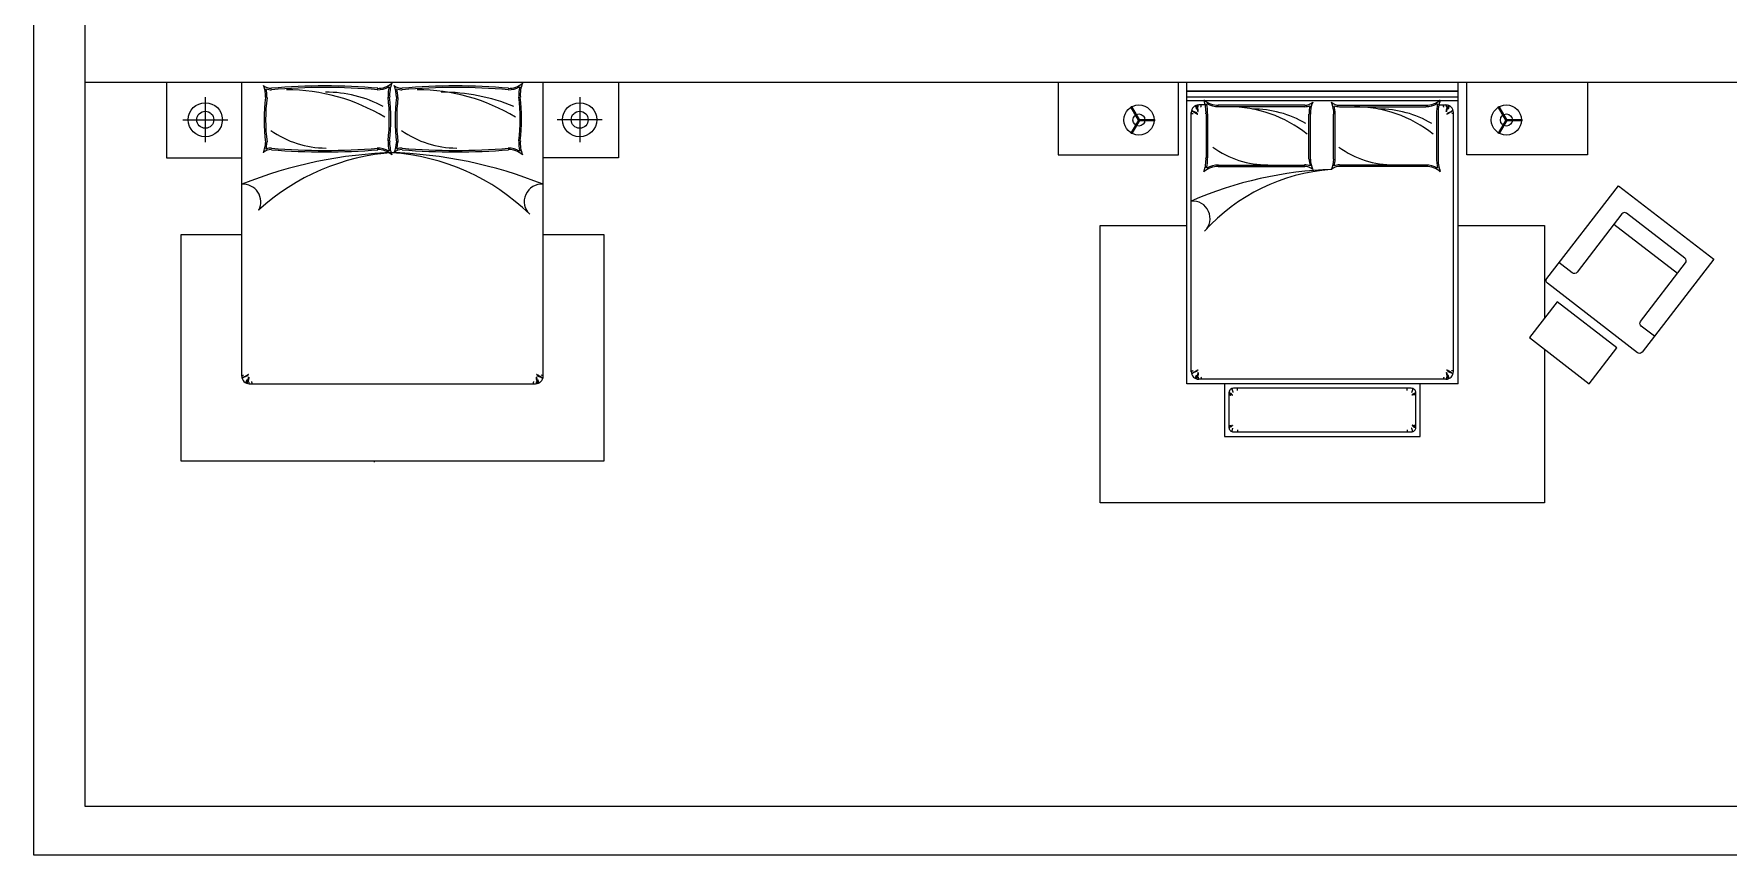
# Model space of a CAD drawing. Header units: inches. Extents: x 15.4 to 57.9, y 9.9 to 34.7.
# Drawn here: x 36.92 to 48.16, y 9.9 to 15.35 of the extents above; entities that cross this region are included whole.
import ezdxf

# ---------------------------------------------------------------- set-up
doc = ezdxf.new("R2010")
doc.units = ezdxf.units.IN
doc.header["$MEASUREMENT"] = 0
for name, color, linetype in [('02', 2, 'Continuous'), ('1', 1, 'Continuous'), ('4', 4, 'Continuous'), ('kadrbm', 4, 'Continuous')]:
    doc.layers.add(name, color=color, linetype=linetype)

# ---------------------------------------------------------------- blocks, each defined once
blk = doc.blocks.new('kadrbm')
at = {"layer": 'kadrbm', "color": 4}
blk.add_lwpolyline([(0, 0), (0, 24.797), (21, 24.797), (21, 0), (0, 0)], close=True, dxfattribs=at)
blk.add_lwpolyline([(20.663, 0.326), (20.663, 24.46), (0.337, 24.46), (0.337, 0.326), (20.663, 0.326)], dxfattribs=at)

msp = doc.modelspace()

# ---------------------------------------------------------------- linework, layer by layer
at = {"layer": '02'}
for p, q in [((38.297, 13.078), (38.297, 15.028)), ((40.297, 13.078), (40.297, 15.028)), ((44.567, 14.971), (44.567, 15.028)), ((44.567, 14.971), (46.367, 14.971)), ((44.567, 13.028), (44.567, 14.969)), ((44.567, 14.969), (46.367, 14.969)), ((46.367, 14.971), (46.367, 15.028)), ((46.367, 13.028), (46.367, 14.969)), ((44.567, 14.932), (46.367, 14.932)), ((44.567, 14.908), (46.367, 14.908)), ((44.694, 14.878), (44.647, 14.878)), ((45.35, 14.876), (44.776, 14.876)), ((45.581, 14.876), (46.154, 14.876)), ((46.239, 14.878), (46.287, 14.878)), ((44.597, 13.108), (44.597, 14.828)), ((44.695, 14.818), (44.695, 14.527)), ((45.388, 14.518), (45.388, 14.817)), ((45.542, 14.518), (45.542, 14.817)), ((46.235, 14.818), (46.235, 14.527)), ((46.337, 13.108), (46.337, 14.828)), ((44.776, 14.469), (45.35, 14.469)), ((46.154, 14.469), (45.581, 14.469)), ((47.823, 13.759), (47.401, 14.085)), ((46.287, 13.058), (44.647, 13.058)), ((38.347, 13.028), (40.247, 13.028)), ((46.367, 13.028), (44.567, 13.028)), ((39.178, 12.508), (39.178, 12.517))]:
    msp.add_line(p, q, dxfattribs=at)
for points in [[(37.797, 15.028), (37.797, 14.528), (38.297, 14.528)], [(40.797, 15.028), (40.797, 14.528), (40.297, 14.528)], [(43.713, 15.028), (43.713, 14.548), (44.513, 14.548), (44.513, 15.028)], [(47.226, 15.028), (47.226, 14.548), (46.426, 14.548), (46.426, 15.028)], [(44.817, 13.028), (44.817, 12.678), (46.117, 12.678), (46.117, 13.028)]]:
    msp.add_lwpolyline(points, dxfattribs=at)
for points in [[(47.589, 13.238, -0.414214), (47.558, 13.234), (46.96, 13.696, -0.414214), (46.956, 13.727), (47.431, 14.342), (48.064, 13.854)], [(44.847, 12.968), (44.847, 12.738, 0.414214), (44.877, 12.708), (46.057, 12.708, 0.414214), (46.087, 12.738), (46.087, 12.968, 0.414214), (46.057, 12.998), (44.877, 12.998, 0.414214)]]:
    msp.add_lwpolyline(points, format="xyb", close=True, dxfattribs=at)
msp.add_lwpolyline([(47.671, 13.343), (47.583, 13.411, -0.414214), (47.579, 13.442), (47.877, 13.83, 0.414214), (47.873, 13.861), (47.486, 14.159, 0.414214), (47.455, 14.155), (47.157, 13.768, -0.414214), (47.125, 13.764), (47.037, 13.832)], format="xyb", dxfattribs=at)
msp.add_lwpolyline([(47.42, 13.266), (47.024, 13.571), (46.841, 13.334), (47.237, 13.028)], close=True, dxfattribs=at)
for centre, radius in [((38.055, 14.78), 0.113), ((40.539, 14.78), 0.113), ((44.25, 14.778), 0.1), ((44.201, 14.864), 0.00462), ((46.688, 14.778), 0.1), ((46.639, 14.864), 0.00462), ((44.25, 14.778), 0.00462), ((44.35, 14.778), 0.00462), ((46.688, 14.778), 0.00462), ((46.788, 14.778), 0.00462), ((44.201, 14.692), 0.00462), ((46.639, 14.692), 0.00462)]:
    msp.add_circle(centre, radius, dxfattribs=at)
for centre, radius, start, end in [((38.263, 14.934), 0.192, 358.3923, 22.6023), ((38.491, 15.064), 0.0758, 227.8595, 271.8012), ((38.847, 10.854), 4.15, 85.1095, 94.8824), ((39.2, 15.126), 0.138, 268.4473, 311.5839), ((39.503, 14.944), 0.225, 159.515, 183.4755), ((39.131, 14.934), 0.192, 358.3923, 22.6023), ((39.358, 15.064), 0.0758, 227.8595, 271.8012), ((39.714, 10.854), 4.15, 85.1095, 94.8824), ((40.068, 15.126), 0.138, 268.4473, 311.5839), ((40.37, 14.944), 0.225, 159.515, 183.4755), ((39.538, 14.779), 1.093, 172.1489, 187.8511), ((38.015, 14.785), 1.271, 353.426, 6.574), ((40.782, 14.779), 1.467, 174.1587, 185.8413), ((39.014, 14.785), 1.14, 352.668, 7.332), ((44.647, 14.828), 0.05, 90, 180), ((44.47, 14.832), 0.225, 356.5245, 20.485), ((44.773, 15.014), 0.138, 228.4161, 271.5527), ((45.352, 14.952), 0.0758, 268.1988, 312.1405), ((45.58, 14.822), 0.192, 157.3977, 181.6077), ((45.351, 14.822), 0.192, 358.3923, 22.6023), ((45.578, 14.952), 0.0758, 227.8595, 271.8012), ((46.158, 15.014), 0.138, 268.4473, 311.5839), ((46.46, 14.832), 0.225, 159.515, 183.4755), ((46.287, 14.828), 0.05, 0, 90), ((38.263, 14.635), 0.192, 337.3977, 358.3923), ((39.503, 14.626), 0.225, 176.5245, 200.485), ((39.131, 14.635), 0.192, 337.3977, 358.3923), ((40.37, 14.626), 0.225, 176.5245, 200.485), ((39.392, 11.621), 2.942, 91.5921, 111.8603), ((39.4, 13.097), 1.468, 93.8365, 132.4792), ((38.491, 14.506), 0.0758, 88.1988, 132.1405), ((38.847, 18.716), 4.15, 265.1176, 274.8905), ((39.2, 14.444), 0.138, 48.4161, 91.5527), ((39.201, 11.621), 2.942, 68.1397, 88.4079), ((39.194, 13.109), 1.455, 45.8208, 86.1612), ((39.358, 14.506), 0.0758, 88.1988, 132.1405), ((39.714, 18.716), 4.15, 265.1176, 274.8905), ((40.068, 14.444), 0.138, 48.4161, 91.5527), ((44.47, 14.514), 0.225, 339.515, 3.4755), ((45.58, 14.524), 0.192, 181.6077, 202.6023), ((45.351, 14.524), 0.192, 337.3977, 358.3923), ((46.46, 14.514), 0.225, 176.5245, 200.485), ((45.607, 11.933), 2.518, 91.7423, 113.6564), ((44.773, 14.332), 0.138, 88.4473, 131.5839), ((45.617, 13.194), 1.259, 94.3074, 137.7171), ((45.352, 14.394), 0.0758, 47.8595, 91.8012), ((45.578, 14.394), 0.0758, 88.1988, 132.1405), ((46.158, 14.332), 0.138, 48.4161, 91.5527), ((38.306, 14.235), 0.117, 332.0917, 94.3383), ((40.286, 14.237), 0.115, 84.7767, 227.1057), ((44.607, 14.125), 0.115, 312.8943, 95.2233), ((38.347, 13.078), 0.05, 180, 270), ((40.247, 13.078), 0.05, 270, 0), ((44.647, 13.108), 0.05, 180, 270), ((46.287, 13.108), 0.05, 270, 0)]:
    msp.add_arc(centre, radius, start, end, dxfattribs=at)
at = {"layer": '1'}
for p, q in [((44.693, 14.969), (44.693, 14.971)), ((44.723, 14.969), (44.723, 14.971)), ((46.011, 14.969), (46.011, 14.971)), ((46.041, 14.969), (46.041, 14.971)), ((38.055, 14.93), (38.055, 14.63)), ((40.539, 14.93), (40.539, 14.63)), ((44.246, 14.778), (44.198, 14.86)), ((44.253, 14.782), (44.205, 14.864)), ((44.703, 14.932), (44.703, 14.934)), ((44.733, 14.932), (44.733, 14.934)), ((45.35, 14.866), (44.776, 14.866)), ((45.581, 14.866), (46.154, 14.866)), ((46.011, 14.932), (46.011, 14.934)), ((46.041, 14.932), (46.041, 14.934)), ((46.684, 14.778), (46.636, 14.86)), ((46.691, 14.782), (46.643, 14.864)), ((37.905, 14.78), (38.205, 14.78)), ((40.689, 14.78), (40.389, 14.78)), ((44.246, 14.778), (44.198, 14.696)), ((44.253, 14.774), (44.205, 14.692)), ((44.253, 14.782), (44.348, 14.782)), ((44.253, 14.774), (44.348, 14.774)), ((44.705, 14.818), (44.705, 14.527)), ((45.378, 14.518), (45.378, 14.817)), ((45.552, 14.518), (45.552, 14.817)), ((46.225, 14.818), (46.225, 14.527)), ((46.684, 14.778), (46.636, 14.696)), ((46.691, 14.774), (46.643, 14.692)), ((46.691, 14.782), (46.785, 14.782)), ((46.691, 14.774), (46.785, 14.774)), ((44.776, 14.479), (45.35, 14.479)), ((46.154, 14.479), (45.581, 14.479))]:
    msp.add_line(p, q, dxfattribs=at)
for points in [[(44.602, 14.839), (44.603, 14.838), (44.604, 14.837), (44.605, 14.836), (44.606, 14.836), (44.607, 14.835), (44.608, 14.835), (44.608, 14.835), (44.609, 14.835), (44.609, 14.834), (44.61, 14.834), (44.61, 14.834), (44.611, 14.834), (44.611, 14.833), (44.612, 14.833), (44.612, 14.833), (44.612, 14.832), (44.613, 14.832), (44.613, 14.832), (44.614, 14.832), (44.614, 14.831), (44.615, 14.831), (44.615, 14.831), (44.616, 14.83), (44.617, 14.83), (44.617, 14.83), (44.618, 14.829), (44.619, 14.829), (44.619, 14.828), (44.62, 14.828), (44.621, 14.827), (44.621, 14.827), (44.622, 14.827), (44.623, 14.826), (44.623, 14.826), (44.624, 14.825), (44.625, 14.825), (44.625, 14.825), (44.626, 14.824), (44.626, 14.824), (44.627, 14.824), (44.627, 14.823), (44.628, 14.823), (44.628, 14.823), (44.629, 14.822), (44.629, 14.822), (44.63, 14.822), (44.631, 14.821), (44.631, 14.821), (44.632, 14.821), (44.632, 14.821), (44.633, 14.82), (44.634, 14.82), (44.634, 14.82), (44.635, 14.819), (44.635, 14.819), (44.636, 14.819), (44.636, 14.818), (44.637, 14.818), (44.637, 14.818), (44.638, 14.817), (44.638, 14.817), (44.638, 14.817), (44.639, 14.816), (44.639, 14.816), (44.639, 14.816), (44.64, 14.816), (44.64, 14.816), (44.64, 14.816), (44.64, 14.816), (44.641, 14.816), (44.641, 14.816), (44.64, 14.816), (44.64, 14.817), (44.64, 14.817), (44.639, 14.817), (44.639, 14.818), (44.638, 14.818), (44.638, 14.818), (44.637, 14.819), (44.637, 14.82), (44.636, 14.82), (44.636, 14.821), (44.635, 14.822), (44.635, 14.822), (44.635, 14.823), (44.634, 14.824), (44.634, 14.824), (44.633, 14.825), (44.633, 14.825), (44.632, 14.826), (44.631, 14.826), (44.63, 14.826), (44.63, 14.826), (44.629, 14.827), (44.628, 14.827), (44.627, 14.827), (44.626, 14.827), (44.626, 14.828), (44.625, 14.828), (44.624, 14.829), (44.623, 14.829), (44.622, 14.83), (44.621, 14.83), (44.62, 14.831), (44.619, 14.831), (44.619, 14.831), (44.618, 14.832), (44.617, 14.832), (44.616, 14.832), (44.615, 14.832), (44.614, 14.833), (44.613, 14.833), (44.613, 14.833), (44.612, 14.833), (44.611, 14.833), (44.611, 14.834), (44.61, 14.834), (44.61, 14.834), (44.61, 14.834), (44.609, 14.835), (44.609, 14.835), (44.609, 14.835), (44.608, 14.836), (44.608, 14.836), (44.608, 14.836), (44.607, 14.837), (44.607, 14.837), (44.607, 14.837), (44.606, 14.838), (44.606, 14.838), (44.605, 14.839), (44.605, 14.839), (44.604, 14.84), (44.604, 14.84), (44.603, 14.841), (44.602, 14.842)], [(44.624, 14.873), (44.625, 14.87), (44.626, 14.868), (44.627, 14.866), (44.627, 14.865), (44.628, 14.863), (44.628, 14.862), (44.628, 14.861), (44.629, 14.86), (44.629, 14.859), (44.629, 14.858), (44.63, 14.857), (44.63, 14.856), (44.63, 14.855), (44.631, 14.853), (44.631, 14.852), (44.632, 14.85)], [(44.641, 14.834), (44.64, 14.84), (44.639, 14.845), (44.638, 14.848), (44.637, 14.851), (44.637, 14.853), (44.636, 14.854), (44.636, 14.855), (44.636, 14.855), (44.635, 14.856), (44.635, 14.856), (44.635, 14.857), (44.635, 14.857), (44.635, 14.858), (44.635, 14.859), (44.634, 14.859), (44.634, 14.86), (44.634, 14.861), (44.634, 14.862), (44.634, 14.863), (44.634, 14.864), (44.633, 14.866), (44.633, 14.869), (44.632, 14.872), (44.632, 14.876)], [(44.641, 14.834), (44.643, 14.834), (44.644, 14.835), (44.643, 14.844), (44.642, 14.848), (44.641, 14.849), (44.641, 14.853), (44.638, 14.859), (44.638, 14.861), (44.642, 14.865), (44.643, 14.868), (44.643, 14.869), (44.643, 14.878), (44.643, 14.876)], [(44.661, 14.863), (44.661, 14.865), (44.662, 14.867), (44.662, 14.869), (44.662, 14.87), (44.662, 14.872), (44.662, 14.874), (44.662, 14.876), (44.662, 14.878)], [(46.272, 14.863), (46.272, 14.865), (46.272, 14.866), (46.271, 14.867), (46.271, 14.869), (46.271, 14.87), (46.271, 14.872), (46.271, 14.873), (46.271, 14.875), (46.271, 14.876), (46.271, 14.878)], [(46.293, 14.834), (46.29, 14.834), (46.289, 14.835), (46.291, 14.844), (46.291, 14.848), (46.293, 14.849), (46.292, 14.853), (46.295, 14.859), (46.295, 14.861), (46.291, 14.865), (46.291, 14.868), (46.29, 14.869), (46.29, 14.878), (46.29, 14.876)], [(46.293, 14.834), (46.293, 14.839), (46.294, 14.843), (46.295, 14.846), (46.296, 14.849), (46.296, 14.851), (46.297, 14.852), (46.297, 14.853), (46.297, 14.854), (46.298, 14.855), (46.298, 14.855), (46.298, 14.856), (46.298, 14.856), (46.298, 14.857), (46.298, 14.857), (46.299, 14.857), (46.299, 14.858), (46.299, 14.858), (46.299, 14.859), (46.299, 14.859), (46.299, 14.86), (46.299, 14.861), (46.299, 14.861), (46.299, 14.862), (46.299, 14.863), (46.3, 14.864), (46.3, 14.866), (46.3, 14.868), (46.301, 14.87), (46.301, 14.872), (46.302, 14.876)], [(46.331, 14.839), (46.33, 14.838), (46.329, 14.837), (46.328, 14.837), (46.328, 14.836), (46.327, 14.836), (46.326, 14.836), (46.326, 14.835), (46.325, 14.835), (46.325, 14.835), (46.324, 14.835), (46.324, 14.834), (46.324, 14.834), (46.323, 14.834), (46.323, 14.834), (46.323, 14.834), (46.322, 14.833), (46.322, 14.833), (46.322, 14.833), (46.321, 14.833), (46.321, 14.832), (46.321, 14.832), (46.32, 14.832), (46.32, 14.832), (46.319, 14.832), (46.319, 14.831), (46.319, 14.831), (46.318, 14.831), (46.318, 14.831), (46.317, 14.83), (46.317, 14.83), (46.316, 14.83), (46.316, 14.829), (46.315, 14.829), (46.315, 14.829), (46.314, 14.828), (46.313, 14.828), (46.313, 14.828), (46.312, 14.827), (46.312, 14.827), (46.311, 14.827), (46.311, 14.826), (46.31, 14.826), (46.31, 14.826), (46.309, 14.825), (46.309, 14.825), (46.308, 14.825), (46.308, 14.824), (46.307, 14.824), (46.307, 14.824), (46.306, 14.824), (46.306, 14.823), (46.306, 14.823), (46.305, 14.823), (46.305, 14.823), (46.304, 14.822), (46.304, 14.822), (46.304, 14.822), (46.303, 14.822), (46.303, 14.821), (46.302, 14.821), (46.302, 14.821), (46.301, 14.821), (46.301, 14.82), (46.3, 14.82), (46.3, 14.82), (46.299, 14.82), (46.299, 14.819), (46.298, 14.819), (46.298, 14.819), (46.298, 14.819), (46.297, 14.818), (46.297, 14.818), (46.296, 14.818), (46.296, 14.817), (46.296, 14.817), (46.295, 14.817), (46.295, 14.817), (46.295, 14.816), (46.294, 14.816), (46.294, 14.816), (46.294, 14.816), (46.294, 14.816), (46.293, 14.816), (46.293, 14.816), (46.293, 14.816), (46.293, 14.816), (46.293, 14.816), (46.293, 14.816), (46.293, 14.816), (46.293, 14.816), (46.293, 14.817), (46.293, 14.817), (46.294, 14.817), (46.294, 14.817), (46.294, 14.818), (46.295, 14.818), (46.295, 14.818), (46.296, 14.819), (46.296, 14.819), (46.297, 14.82), (46.297, 14.82), (46.297, 14.821), (46.298, 14.821), (46.298, 14.822), (46.298, 14.822), (46.299, 14.823), (46.299, 14.823), (46.299, 14.824), (46.3, 14.824), (46.3, 14.825), (46.301, 14.825), (46.301, 14.825), (46.302, 14.826), (46.302, 14.826), (46.303, 14.826), (46.303, 14.826), (46.304, 14.826), (46.305, 14.827), (46.305, 14.827), (46.306, 14.827), (46.307, 14.827), (46.307, 14.828), (46.308, 14.828), (46.309, 14.829), (46.309, 14.829), (46.31, 14.829), (46.311, 14.83), (46.311, 14.83), (46.312, 14.83), (46.313, 14.831), (46.314, 14.831), (46.314, 14.831), (46.315, 14.832), (46.316, 14.832), (46.317, 14.832), (46.317, 14.832), (46.318, 14.832), (46.319, 14.832), (46.319, 14.833), (46.32, 14.833), (46.321, 14.833), (46.321, 14.833), (46.322, 14.833), (46.322, 14.833), (46.322, 14.834), (46.323, 14.834), (46.323, 14.834), (46.323, 14.834), (46.324, 14.834), (46.324, 14.835), (46.324, 14.835), (46.325, 14.835), (46.325, 14.835), (46.325, 14.836), (46.325, 14.836), (46.326, 14.836), (46.326, 14.837), (46.326, 14.837), (46.326, 14.837), (46.327, 14.837), (46.327, 14.838), (46.327, 14.838), (46.328, 14.838), (46.328, 14.839), (46.329, 14.839), (46.329, 14.84), (46.33, 14.84), (46.33, 14.841), (46.331, 14.841), (46.331, 14.842)], [(46.309, 14.873), (46.308, 14.871), (46.307, 14.869), (46.307, 14.867), (46.306, 14.866), (46.306, 14.865), (46.306, 14.864), (46.305, 14.863), (46.305, 14.862), (46.305, 14.861), (46.305, 14.86), (46.304, 14.859), (46.304, 14.858), (46.304, 14.858), (46.304, 14.857), (46.303, 14.856), (46.303, 14.855), (46.303, 14.854), (46.302, 14.853), (46.302, 14.852), (46.301, 14.85)], [(44.597, 14.825), (44.598, 14.824), (44.599, 14.823), (44.6, 14.823), (44.6, 14.822), (44.601, 14.822), (44.602, 14.822), (44.602, 14.822), (44.603, 14.822), (44.603, 14.822), (44.604, 14.822), (44.604, 14.822), (44.604, 14.822), (44.605, 14.822), (44.605, 14.822), (44.606, 14.822), (44.606, 14.822), (44.607, 14.822), (44.607, 14.821), (44.608, 14.821), (44.608, 14.821), (44.608, 14.821), (44.608, 14.821), (44.609, 14.821), (44.609, 14.821)], [(46.337, 14.825), (46.336, 14.824), (46.335, 14.823), (46.334, 14.823), (46.333, 14.823), (46.333, 14.822), (46.332, 14.822), (46.332, 14.822), (46.331, 14.822), (46.331, 14.822), (46.331, 14.822), (46.33, 14.822), (46.33, 14.822), (46.33, 14.822), (46.329, 14.822), (46.329, 14.822), (46.329, 14.822), (46.328, 14.822), (46.328, 14.822), (46.327, 14.822), (46.327, 14.822), (46.327, 14.822), (46.326, 14.821), (46.326, 14.821), (46.326, 14.821), (46.325, 14.821), (46.325, 14.821), (46.325, 14.821), (46.325, 14.821), (46.325, 14.821), (46.325, 14.821)], [(46.942, 13.256), (46.942, 12.238), (43.992, 12.238), (43.992, 14.078), (44.567, 14.078)], [(46.367, 14.078), (46.942, 14.078), (46.942, 13.464)], [(38.297, 14.017), (37.893, 14.017), (37.893, 12.517), (40.701, 12.517), (40.701, 14.017), (40.297, 14.017)], [(38.297, 13.081), (38.298, 13.081), (38.298, 13.082), (38.299, 13.082), (38.3, 13.083), (38.3, 13.083), (38.301, 13.083), (38.301, 13.083), (38.302, 13.083), (38.302, 13.083), (38.302, 13.083), (38.303, 13.083), (38.303, 13.083), (38.303, 13.083), (38.304, 13.083), (38.304, 13.083), (38.305, 13.083), (38.305, 13.083), (38.305, 13.083), (38.306, 13.084), (38.306, 13.084), (38.307, 13.084), (38.307, 13.084), (38.307, 13.084), (38.308, 13.084), (38.308, 13.084), (38.308, 13.085), (38.308, 13.085), (38.309, 13.085), (38.309, 13.085), (38.309, 13.085), (38.309, 13.085), (38.309, 13.085)], [(38.302, 13.067), (38.303, 13.067), (38.304, 13.068), (38.305, 13.069), (38.305, 13.069), (38.306, 13.069), (38.307, 13.07), (38.307, 13.07), (38.308, 13.07), (38.308, 13.07), (38.309, 13.071), (38.309, 13.071), (38.309, 13.071), (38.31, 13.071), (38.31, 13.072), (38.311, 13.072), (38.311, 13.072), (38.311, 13.072), (38.312, 13.073), (38.312, 13.073), (38.313, 13.073), (38.313, 13.073), (38.313, 13.074), (38.314, 13.074), (38.314, 13.074), (38.315, 13.074), (38.315, 13.075), (38.316, 13.075), (38.317, 13.076), (38.317, 13.076), (38.318, 13.076), (38.319, 13.077), (38.319, 13.077), (38.32, 13.078), (38.321, 13.078), (38.322, 13.079), (38.322, 13.079), (38.323, 13.079), (38.324, 13.08), (38.324, 13.08), (38.325, 13.081), (38.325, 13.081), (38.326, 13.081), (38.326, 13.082), (38.327, 13.082), (38.328, 13.082), (38.328, 13.083), (38.329, 13.083), (38.329, 13.083), (38.33, 13.083), (38.33, 13.084), (38.331, 13.084), (38.331, 13.084), (38.332, 13.085), (38.332, 13.085), (38.333, 13.085), (38.334, 13.086), (38.334, 13.086), (38.335, 13.086), (38.335, 13.087), (38.336, 13.087), (38.337, 13.087), (38.337, 13.088), (38.337, 13.088), (38.338, 13.088), (38.338, 13.089), (38.339, 13.089), (38.339, 13.089), (38.339, 13.09), (38.34, 13.09), (38.34, 13.09), (38.34, 13.09), (38.341, 13.09), (38.341, 13.09), (38.341, 13.09), (38.341, 13.089), (38.341, 13.089), (38.341, 13.089), (38.34, 13.089), (38.34, 13.088), (38.339, 13.088), (38.338, 13.088), (38.338, 13.087), (38.337, 13.087), (38.337, 13.086), (38.336, 13.086), (38.336, 13.085), (38.336, 13.084), (38.335, 13.083), (38.335, 13.082), (38.335, 13.082), (38.334, 13.081), (38.334, 13.08), (38.333, 13.08), (38.332, 13.08), (38.332, 13.079), (38.331, 13.079), (38.33, 13.079), (38.329, 13.079), (38.328, 13.079), (38.327, 13.079), (38.327, 13.078), (38.326, 13.078), (38.325, 13.077), (38.324, 13.077), (38.323, 13.076), (38.322, 13.075), (38.322, 13.075), (38.321, 13.075), (38.32, 13.074), (38.319, 13.074), (38.318, 13.074), (38.317, 13.073), (38.316, 13.073), (38.315, 13.073), (38.314, 13.073), (38.313, 13.073), (38.313, 13.073), (38.312, 13.072), (38.311, 13.072), (38.311, 13.072), (38.311, 13.072), (38.31, 13.072), (38.31, 13.071), (38.309, 13.071), (38.309, 13.071), (38.309, 13.07), (38.309, 13.07), (38.308, 13.07), (38.308, 13.069), (38.308, 13.069), (38.307, 13.069), (38.307, 13.068), (38.307, 13.068), (38.306, 13.068), (38.306, 13.067), (38.306, 13.067), (38.305, 13.067), (38.305, 13.066), (38.305, 13.066), (38.304, 13.066), (38.304, 13.065), (38.303, 13.065), (38.303, 13.064), (38.302, 13.064)], [(38.325, 13.033), (38.325, 13.035), (38.326, 13.036), (38.327, 13.037), (38.327, 13.039), (38.327, 13.04), (38.328, 13.041), (38.328, 13.042), (38.328, 13.043), (38.328, 13.044), (38.329, 13.044), (38.329, 13.045), (38.329, 13.046), (38.329, 13.047), (38.329, 13.047), (38.329, 13.048), (38.33, 13.048), (38.33, 13.049), (38.33, 13.05), (38.33, 13.05), (38.331, 13.051), (38.331, 13.052), (38.331, 13.053), (38.332, 13.054), (38.332, 13.055)], [(38.341, 13.071), (38.34, 13.067), (38.34, 13.063), (38.339, 13.06), (38.338, 13.058), (38.338, 13.055), (38.337, 13.054), (38.337, 13.053), (38.336, 13.052), (38.336, 13.051), (38.336, 13.051), (38.336, 13.05), (38.335, 13.05), (38.335, 13.05), (38.335, 13.049), (38.335, 13.049), (38.335, 13.048), (38.335, 13.048), (38.335, 13.047), (38.335, 13.047), (38.335, 13.046), (38.335, 13.045), (38.334, 13.045), (38.334, 13.044), (38.334, 13.044), (38.334, 13.043), (38.334, 13.042), (38.334, 13.04), (38.334, 13.039), (38.333, 13.037), (38.333, 13.035), (38.332, 13.033), (38.332, 13.03)], [(38.341, 13.071), (38.343, 13.072), (38.344, 13.07), (38.343, 13.062), (38.342, 13.058), (38.341, 13.057), (38.342, 13.053), (38.339, 13.047), (38.339, 13.044), (38.342, 13.041), (38.343, 13.038), (38.343, 13.036), (38.343, 13.028), (38.343, 13.029)], [(38.361, 13.042), (38.361, 13.041), (38.362, 13.04), (38.362, 13.039), (38.362, 13.038), (38.362, 13.037), (38.363, 13.037), (38.363, 13.036), (38.363, 13.035), (38.363, 13.034), (38.363, 13.034), (38.363, 13.033), (38.363, 13.032), (38.363, 13.031), (38.363, 13.03), (38.363, 13.029), (38.363, 13.028)], [(40.233, 13.042), (40.232, 13.041), (40.232, 13.04), (40.232, 13.039), (40.231, 13.038), (40.231, 13.037), (40.231, 13.037), (40.231, 13.036), (40.231, 13.035), (40.231, 13.034), (40.231, 13.034), (40.231, 13.033), (40.231, 13.032), (40.231, 13.031), (40.231, 13.03), (40.231, 13.029), (40.231, 13.028)], [(40.253, 13.071), (40.251, 13.072), (40.25, 13.07), (40.251, 13.062), (40.251, 13.058), (40.253, 13.057), (40.252, 13.053), (40.255, 13.047), (40.255, 13.044), (40.252, 13.041), (40.251, 13.038), (40.251, 13.036), (40.251, 13.028), (40.251, 13.029)], [(40.291, 13.067), (40.29, 13.067), (40.29, 13.068), (40.289, 13.069), (40.288, 13.069), (40.288, 13.069), (40.287, 13.07), (40.287, 13.07), (40.286, 13.07), (40.286, 13.07), (40.285, 13.071), (40.285, 13.071), (40.284, 13.071), (40.284, 13.071), (40.284, 13.072), (40.283, 13.072), (40.283, 13.072), (40.282, 13.072), (40.282, 13.073), (40.282, 13.073), (40.281, 13.073), (40.281, 13.073), (40.28, 13.074), (40.28, 13.074), (40.279, 13.074), (40.279, 13.074), (40.278, 13.075), (40.278, 13.075), (40.277, 13.076), (40.276, 13.076), (40.276, 13.076), (40.275, 13.077), (40.274, 13.077), (40.273, 13.078), (40.273, 13.078), (40.272, 13.079), (40.271, 13.079), (40.271, 13.079), (40.27, 13.08), (40.269, 13.08), (40.269, 13.081), (40.268, 13.081), (40.268, 13.081), (40.267, 13.082), (40.267, 13.082), (40.266, 13.082), (40.266, 13.083), (40.265, 13.083), (40.265, 13.083), (40.264, 13.083), (40.264, 13.084), (40.263, 13.084), (40.262, 13.084), (40.262, 13.085), (40.261, 13.085), (40.261, 13.085), (40.26, 13.086), (40.259, 13.086), (40.259, 13.086), (40.258, 13.087), (40.258, 13.087), (40.257, 13.087), (40.257, 13.088), (40.256, 13.088), (40.256, 13.088), (40.255, 13.089), (40.255, 13.089), (40.255, 13.089), (40.254, 13.09), (40.254, 13.09), (40.254, 13.09), (40.253, 13.09), (40.253, 13.09), (40.253, 13.09), (40.253, 13.09), (40.253, 13.089), (40.253, 13.089), (40.253, 13.089), (40.253, 13.089), (40.254, 13.088), (40.255, 13.088), (40.255, 13.088), (40.256, 13.087), (40.256, 13.087), (40.257, 13.086), (40.257, 13.086), (40.258, 13.085), (40.258, 13.084), (40.258, 13.083), (40.259, 13.082), (40.259, 13.082), (40.26, 13.081), (40.26, 13.08), (40.261, 13.08), (40.261, 13.08), (40.262, 13.079), (40.263, 13.079), (40.264, 13.079), (40.265, 13.079), (40.266, 13.079), (40.266, 13.079), (40.267, 13.078), (40.268, 13.078), (40.269, 13.077), (40.27, 13.077), (40.27, 13.076), (40.271, 13.075), (40.272, 13.075), (40.273, 13.075), (40.274, 13.074), (40.275, 13.074), (40.276, 13.074), (40.277, 13.073), (40.278, 13.073), (40.279, 13.073), (40.28, 13.073), (40.28, 13.073), (40.281, 13.073), (40.282, 13.072), (40.282, 13.072), (40.283, 13.072), (40.283, 13.072), (40.283, 13.072), (40.284, 13.071), (40.284, 13.071), (40.285, 13.071), (40.285, 13.07), (40.285, 13.07), (40.285, 13.07), (40.286, 13.069), (40.286, 13.069), (40.286, 13.069), (40.287, 13.068), (40.287, 13.068), (40.287, 13.068), (40.288, 13.067), (40.288, 13.067), (40.288, 13.067), (40.289, 13.066), (40.289, 13.066), (40.29, 13.066), (40.29, 13.065), (40.29, 13.065), (40.291, 13.064), (40.291, 13.064)], [(40.253, 13.071), (40.253, 13.067), (40.254, 13.063), (40.255, 13.06), (40.255, 13.058), (40.256, 13.055), (40.256, 13.054), (40.257, 13.053), (40.257, 13.052), (40.258, 13.051), (40.258, 13.051), (40.258, 13.05), (40.258, 13.05), (40.258, 13.05), (40.259, 13.049), (40.259, 13.049), (40.259, 13.048), (40.259, 13.048), (40.259, 13.047), (40.259, 13.047), (40.259, 13.046), (40.259, 13.045), (40.259, 13.045), (40.259, 13.044), (40.259, 13.044), (40.26, 13.043), (40.26, 13.042), (40.26, 13.04), (40.26, 13.039), (40.26, 13.037), (40.261, 13.035), (40.261, 13.033), (40.262, 13.03)], [(40.269, 13.033), (40.268, 13.035), (40.268, 13.036), (40.267, 13.037), (40.267, 13.039), (40.266, 13.04), (40.266, 13.041), (40.266, 13.042), (40.265, 13.043), (40.265, 13.044), (40.265, 13.044), (40.265, 13.045), (40.265, 13.046), (40.265, 13.047), (40.264, 13.047), (40.264, 13.048), (40.264, 13.048), (40.264, 13.049), (40.264, 13.05), (40.263, 13.05), (40.263, 13.051), (40.263, 13.052), (40.262, 13.053), (40.262, 13.054), (40.261, 13.055)], [(40.297, 13.081), (40.296, 13.081), (40.295, 13.082), (40.295, 13.082), (40.294, 13.083), (40.293, 13.083), (40.293, 13.083), (40.292, 13.083), (40.292, 13.083), (40.292, 13.083), (40.291, 13.083), (40.291, 13.083), (40.291, 13.083), (40.29, 13.083), (40.29, 13.083), (40.29, 13.083), (40.289, 13.083), (40.289, 13.083), (40.288, 13.083), (40.288, 13.084), (40.288, 13.084), (40.287, 13.084), (40.287, 13.084), (40.286, 13.084), (40.286, 13.084), (40.286, 13.084), (40.286, 13.085), (40.285, 13.085), (40.285, 13.085), (40.285, 13.085), (40.285, 13.085), (40.285, 13.085), (40.285, 13.085)], [(44.597, 13.111), (44.598, 13.112), (44.599, 13.112), (44.6, 13.113), (44.6, 13.113), (44.601, 13.113), (44.602, 13.113), (44.602, 13.113), (44.603, 13.113), (44.603, 13.113), (44.604, 13.113), (44.604, 13.113), (44.604, 13.113), (44.605, 13.114), (44.605, 13.114), (44.606, 13.114), (44.606, 13.114), (44.607, 13.114), (44.607, 13.114), (44.608, 13.114), (44.608, 13.115), (44.608, 13.115), (44.608, 13.115), (44.609, 13.115), (44.609, 13.115)], [(44.602, 13.097), (44.603, 13.098), (44.604, 13.098), (44.605, 13.099), (44.606, 13.1), (44.607, 13.1), (44.608, 13.1), (44.608, 13.101), (44.609, 13.101), (44.609, 13.101), (44.61, 13.102), (44.61, 13.102), (44.611, 13.102), (44.611, 13.102), (44.612, 13.103), (44.612, 13.103), (44.612, 13.103), (44.613, 13.103), (44.613, 13.104), (44.614, 13.104), (44.614, 13.104), (44.615, 13.105), (44.615, 13.105), (44.616, 13.105), (44.617, 13.106), (44.617, 13.106), (44.618, 13.106), (44.619, 13.107), (44.619, 13.107), (44.62, 13.108), (44.621, 13.108), (44.621, 13.109), (44.622, 13.109), (44.623, 13.109), (44.623, 13.11), (44.624, 13.11), (44.625, 13.111), (44.625, 13.111), (44.626, 13.111), (44.626, 13.112), (44.627, 13.112), (44.627, 13.112), (44.628, 13.113), (44.628, 13.113), (44.629, 13.113), (44.629, 13.113), (44.63, 13.114), (44.631, 13.114), (44.631, 13.114), (44.632, 13.115), (44.632, 13.115), (44.633, 13.115), (44.634, 13.116), (44.634, 13.116), (44.635, 13.116), (44.635, 13.117), (44.636, 13.117), (44.636, 13.117), (44.637, 13.118), (44.637, 13.118), (44.638, 13.118), (44.638, 13.119), (44.638, 13.119), (44.639, 13.119), (44.639, 13.119), (44.639, 13.12), (44.64, 13.12), (44.64, 13.12), (44.64, 13.12), (44.64, 13.12), (44.641, 13.119), (44.641, 13.119), (44.64, 13.119), (44.64, 13.119), (44.64, 13.119), (44.639, 13.118), (44.639, 13.118), (44.638, 13.118), (44.638, 13.117), (44.637, 13.117), (44.637, 13.116), (44.636, 13.115), (44.636, 13.115), (44.635, 13.114), (44.635, 13.113), (44.635, 13.112), (44.634, 13.112), (44.634, 13.111), (44.633, 13.111), (44.633, 13.11), (44.632, 13.11), (44.631, 13.11), (44.63, 13.109), (44.63, 13.109), (44.629, 13.109), (44.628, 13.109), (44.627, 13.108), (44.626, 13.108), (44.626, 13.108), (44.625, 13.107), (44.624, 13.107), (44.623, 13.106), (44.622, 13.106), (44.621, 13.105), (44.62, 13.105), (44.619, 13.104), (44.619, 13.104), (44.618, 13.104), (44.617, 13.104), (44.616, 13.103), (44.615, 13.103), (44.614, 13.103), (44.613, 13.103), (44.613, 13.103), (44.612, 13.102), (44.611, 13.102), (44.611, 13.102), (44.61, 13.102), (44.61, 13.101), (44.61, 13.101), (44.609, 13.101), (44.609, 13.101), (44.609, 13.1), (44.608, 13.1), (44.608, 13.1), (44.608, 13.099), (44.607, 13.099), (44.607, 13.098), (44.607, 13.098), (44.606, 13.098), (44.606, 13.097), (44.605, 13.097), (44.605, 13.096), (44.604, 13.096), (44.604, 13.095), (44.603, 13.094), (44.602, 13.094)], [(44.624, 13.063), (44.625, 13.065), (44.626, 13.067), (44.627, 13.069), (44.627, 13.071), (44.628, 13.072), (44.628, 13.073), (44.628, 13.075), (44.629, 13.076), (44.629, 13.077), (44.629, 13.078), (44.63, 13.079), (44.63, 13.08), (44.63, 13.081), (44.631, 13.082), (44.631, 13.084), (44.632, 13.085)], [(44.641, 13.101), (44.64, 13.095), (44.639, 13.091), (44.638, 13.087), (44.637, 13.085), (44.637, 13.083), (44.636, 13.082), (44.636, 13.081), (44.636, 13.08), (44.635, 13.08), (44.635, 13.079), (44.635, 13.079), (44.635, 13.078), (44.635, 13.077), (44.635, 13.077), (44.634, 13.076), (44.634, 13.076), (44.634, 13.075), (44.634, 13.074), (44.634, 13.073), (44.634, 13.071), (44.633, 13.069), (44.633, 13.067), (44.632, 13.064), (44.632, 13.06)], [(44.641, 13.101), (44.643, 13.102), (44.644, 13.1), (44.643, 13.092), (44.642, 13.088), (44.641, 13.087), (44.641, 13.083), (44.638, 13.077), (44.638, 13.074), (44.642, 13.071), (44.643, 13.068), (44.643, 13.066), (44.643, 13.058), (44.643, 13.059)], [(44.661, 13.072), (44.661, 13.071), (44.662, 13.069), (44.662, 13.067), (44.662, 13.065), (44.662, 13.063), (44.662, 13.061), (44.662, 13.06), (44.662, 13.058)], [(46.272, 13.072), (46.272, 13.071), (46.272, 13.07), (46.271, 13.068), (46.271, 13.067), (46.271, 13.065), (46.271, 13.064), (46.271, 13.062), (46.271, 13.061), (46.271, 13.059), (46.271, 13.058)], [(46.293, 13.101), (46.29, 13.102), (46.289, 13.1), (46.291, 13.092), (46.291, 13.088), (46.293, 13.087), (46.292, 13.083), (46.295, 13.077), (46.295, 13.074), (46.291, 13.071), (46.291, 13.068), (46.29, 13.066), (46.29, 13.058), (46.29, 13.059)], [(46.331, 13.097), (46.33, 13.097), (46.329, 13.098), (46.328, 13.099), (46.328, 13.099), (46.327, 13.1), (46.326, 13.1), (46.326, 13.1), (46.325, 13.101), (46.325, 13.101), (46.324, 13.101), (46.324, 13.101), (46.324, 13.101), (46.323, 13.102), (46.323, 13.102), (46.323, 13.102), (46.322, 13.102), (46.322, 13.102), (46.322, 13.103), (46.321, 13.103), (46.321, 13.103), (46.321, 13.103), (46.32, 13.104), (46.32, 13.104), (46.319, 13.104), (46.319, 13.104), (46.319, 13.104), (46.318, 13.105), (46.318, 13.105), (46.317, 13.105), (46.317, 13.106), (46.316, 13.106), (46.316, 13.106), (46.315, 13.107), (46.315, 13.107), (46.314, 13.107), (46.313, 13.108), (46.313, 13.108), (46.312, 13.108), (46.312, 13.109), (46.311, 13.109), (46.311, 13.109), (46.31, 13.11), (46.31, 13.11), (46.309, 13.11), (46.309, 13.111), (46.308, 13.111), (46.308, 13.111), (46.307, 13.111), (46.307, 13.112), (46.306, 13.112), (46.306, 13.112), (46.306, 13.112), (46.305, 13.113), (46.305, 13.113), (46.304, 13.113), (46.304, 13.113), (46.304, 13.114), (46.303, 13.114), (46.303, 13.114), (46.302, 13.114), (46.302, 13.115), (46.301, 13.115), (46.301, 13.115), (46.3, 13.115), (46.3, 13.116), (46.299, 13.116), (46.299, 13.116), (46.298, 13.116), (46.298, 13.117), (46.298, 13.117), (46.297, 13.117), (46.297, 13.117), (46.296, 13.118), (46.296, 13.118), (46.296, 13.118), (46.295, 13.119), (46.295, 13.119), (46.295, 13.119), (46.294, 13.119), (46.294, 13.119), (46.294, 13.12), (46.294, 13.12), (46.293, 13.12), (46.293, 13.12), (46.293, 13.12), (46.293, 13.12), (46.293, 13.12), (46.293, 13.119), (46.293, 13.119), (46.293, 13.119), (46.293, 13.119), (46.293, 13.119), (46.294, 13.119), (46.294, 13.118), (46.294, 13.118), (46.295, 13.118), (46.295, 13.117), (46.296, 13.117), (46.296, 13.116), (46.297, 13.116), (46.297, 13.115), (46.297, 13.115), (46.298, 13.114), (46.298, 13.114), (46.298, 13.113), (46.299, 13.113), (46.299, 13.112), (46.299, 13.112), (46.3, 13.111), (46.3, 13.111), (46.301, 13.11), (46.301, 13.11), (46.302, 13.11), (46.302, 13.11), (46.303, 13.109), (46.303, 13.109), (46.304, 13.109), (46.305, 13.109), (46.305, 13.109), (46.306, 13.108), (46.307, 13.108), (46.307, 13.108), (46.308, 13.107), (46.309, 13.107), (46.309, 13.107), (46.31, 13.106), (46.311, 13.106), (46.311, 13.105), (46.312, 13.105), (46.313, 13.105), (46.314, 13.104), (46.314, 13.104), (46.315, 13.104), (46.316, 13.104), (46.317, 13.104), (46.317, 13.103), (46.318, 13.103), (46.319, 13.103), (46.319, 13.103), (46.32, 13.103), (46.321, 13.103), (46.321, 13.103), (46.322, 13.102), (46.322, 13.102), (46.322, 13.102), (46.323, 13.102), (46.323, 13.102), (46.323, 13.101), (46.324, 13.101), (46.324, 13.101), (46.324, 13.101), (46.325, 13.1), (46.325, 13.1), (46.325, 13.1), (46.325, 13.1), (46.326, 13.099), (46.326, 13.099), (46.326, 13.099), (46.326, 13.098), (46.327, 13.098), (46.327, 13.098), (46.327, 13.097), (46.328, 13.097), (46.328, 13.097), (46.329, 13.096), (46.329, 13.096), (46.33, 13.095), (46.33, 13.095), (46.331, 13.094), (46.331, 13.094)], [(46.293, 13.101), (46.293, 13.096), (46.294, 13.092), (46.295, 13.089), (46.296, 13.087), (46.296, 13.085), (46.297, 13.083), (46.297, 13.082), (46.297, 13.081), (46.298, 13.081), (46.298, 13.08), (46.298, 13.08), (46.298, 13.079), (46.298, 13.079), (46.298, 13.078), (46.299, 13.078), (46.299, 13.078), (46.299, 13.077), (46.299, 13.077), (46.299, 13.076), (46.299, 13.076), (46.299, 13.075), (46.299, 13.074), (46.299, 13.073), (46.299, 13.072), (46.3, 13.071), (46.3, 13.07), (46.3, 13.068), (46.301, 13.066), (46.301, 13.063), (46.302, 13.06)], [(46.309, 13.063), (46.308, 13.065), (46.307, 13.067), (46.307, 13.068), (46.306, 13.069), (46.306, 13.071), (46.306, 13.072), (46.305, 13.073), (46.305, 13.074), (46.305, 13.075), (46.305, 13.076), (46.304, 13.076), (46.304, 13.077), (46.304, 13.078), (46.304, 13.079), (46.303, 13.08), (46.303, 13.081), (46.303, 13.082), (46.302, 13.083), (46.302, 13.084), (46.301, 13.085)], [(46.337, 13.111), (46.336, 13.112), (46.335, 13.112), (46.334, 13.113), (46.333, 13.113), (46.333, 13.113), (46.332, 13.113), (46.332, 13.113), (46.331, 13.113), (46.331, 13.113), (46.331, 13.113), (46.33, 13.113), (46.33, 13.113), (46.33, 13.113), (46.329, 13.113), (46.329, 13.113), (46.329, 13.114), (46.328, 13.114), (46.328, 13.114), (46.327, 13.114), (46.327, 13.114), (46.327, 13.114), (46.326, 13.114), (46.326, 13.114), (46.326, 13.114), (46.325, 13.115), (46.325, 13.115), (46.325, 13.115), (46.325, 13.115), (46.325, 13.115), (46.325, 13.115)], [(44.847, 12.967), (44.847, 12.967), (44.847, 12.966), (44.848, 12.966), (44.848, 12.966), (44.849, 12.965), (44.849, 12.965), (44.85, 12.965), (44.851, 12.964), (44.851, 12.964), (44.852, 12.964), (44.852, 12.963), (44.853, 12.963), (44.853, 12.963), (44.854, 12.962), (44.854, 12.962), (44.855, 12.962), (44.855, 12.961), (44.856, 12.961), (44.856, 12.961), (44.857, 12.961), (44.857, 12.96), (44.857, 12.96), (44.858, 12.96), (44.858, 12.96), (44.859, 12.959), (44.859, 12.959), (44.86, 12.959), (44.86, 12.959), (44.86, 12.958), (44.861, 12.958), (44.861, 12.958), (44.862, 12.958), (44.862, 12.957), (44.863, 12.957), (44.863, 12.957), (44.864, 12.957), (44.864, 12.956), (44.865, 12.956), (44.865, 12.956), (44.865, 12.956), (44.866, 12.955), (44.866, 12.955), (44.867, 12.955), (44.867, 12.954), (44.867, 12.954), (44.868, 12.954), (44.868, 12.954), (44.868, 12.953), (44.869, 12.953), (44.869, 12.953), (44.869, 12.953), (44.87, 12.953), (44.87, 12.953), (44.87, 12.953), (44.87, 12.953), (44.87, 12.953), (44.871, 12.953), (44.871, 12.953), (44.871, 12.953), (44.871, 12.953), (44.871, 12.953), (44.87, 12.953), (44.87, 12.954), (44.87, 12.954), (44.869, 12.954), (44.869, 12.954), (44.869, 12.955), (44.868, 12.955), (44.868, 12.955), (44.867, 12.956), (44.867, 12.956), (44.866, 12.957), (44.866, 12.957), (44.866, 12.958), (44.866, 12.959), (44.865, 12.959), (44.865, 12.96), (44.865, 12.96), (44.864, 12.961), (44.864, 12.961), (44.863, 12.962), (44.863, 12.962), (44.862, 12.962), (44.862, 12.962), (44.861, 12.963), (44.861, 12.963), (44.86, 12.963), (44.859, 12.963), (44.859, 12.963), (44.858, 12.964), (44.857, 12.964), (44.857, 12.964), (44.856, 12.964), (44.855, 12.965), (44.855, 12.965), (44.854, 12.966), (44.853, 12.966), (44.853, 12.966), (44.852, 12.967), (44.851, 12.967), (44.851, 12.968), (44.85, 12.968), (44.849, 12.968), (44.848, 12.968), (44.848, 12.969), (44.847, 12.969), (44.847, 12.969)], [(44.847, 12.957), (44.848, 12.956), (44.849, 12.956), (44.85, 12.955), (44.85, 12.955), (44.851, 12.955), (44.852, 12.955), (44.852, 12.955), (44.853, 12.955), (44.853, 12.955), (44.854, 12.955), (44.854, 12.955), (44.854, 12.955), (44.855, 12.955), (44.855, 12.954), (44.856, 12.954), (44.856, 12.954), (44.857, 12.954), (44.857, 12.954), (44.858, 12.954), (44.858, 12.954), (44.858, 12.953), (44.858, 12.953), (44.859, 12.953), (44.859, 12.953)], [(44.866, 12.993), (44.867, 12.991), (44.868, 12.989), (44.869, 12.987), (44.869, 12.986), (44.87, 12.984), (44.87, 12.983), (44.87, 12.982), (44.871, 12.981), (44.871, 12.98), (44.871, 12.979), (44.871, 12.978), (44.872, 12.977), (44.872, 12.976), (44.873, 12.974), (44.873, 12.973), (44.874, 12.971)], [(44.903, 12.984), (44.903, 12.986), (44.904, 12.988), (44.904, 12.989), (44.904, 12.991), (44.904, 12.993), (44.904, 12.995), (44.904, 12.997), (44.904, 12.999)], [(46.03, 12.984), (46.03, 12.985), (46.03, 12.987), (46.029, 12.988), (46.029, 12.99), (46.029, 12.991), (46.029, 12.993), (46.029, 12.994), (46.029, 12.996), (46.029, 12.997), (46.029, 12.999)], [(46.067, 12.993), (46.066, 12.992), (46.065, 12.99), (46.065, 12.988), (46.064, 12.987), (46.064, 12.986), (46.064, 12.985), (46.063, 12.983), (46.063, 12.983), (46.063, 12.982), (46.063, 12.981), (46.062, 12.98), (46.062, 12.979), (46.062, 12.978), (46.062, 12.978), (46.061, 12.977), (46.061, 12.976), (46.061, 12.975), (46.06, 12.974), (46.06, 12.972), (46.059, 12.971)], [(46.087, 12.967), (46.087, 12.967), (46.086, 12.966), (46.086, 12.966), (46.085, 12.966), (46.084, 12.965), (46.084, 12.965), (46.083, 12.965), (46.083, 12.964), (46.082, 12.964), (46.082, 12.964), (46.081, 12.963), (46.08, 12.963), (46.08, 12.963), (46.079, 12.962), (46.079, 12.962), (46.078, 12.962), (46.078, 12.961), (46.078, 12.961), (46.077, 12.961), (46.077, 12.961), (46.076, 12.96), (46.076, 12.96), (46.075, 12.96), (46.075, 12.96), (46.075, 12.959), (46.074, 12.959), (46.074, 12.959), (46.073, 12.959), (46.073, 12.958), (46.072, 12.958), (46.072, 12.958), (46.072, 12.958), (46.071, 12.957), (46.071, 12.957), (46.07, 12.957), (46.07, 12.957), (46.069, 12.956), (46.069, 12.956), (46.068, 12.956), (46.068, 12.956), (46.067, 12.955), (46.067, 12.955), (46.067, 12.955), (46.066, 12.954), (46.066, 12.954), (46.066, 12.954), (46.065, 12.954), (46.065, 12.953), (46.065, 12.953), (46.064, 12.953), (46.064, 12.953), (46.064, 12.953), (46.063, 12.953), (46.063, 12.953), (46.063, 12.953), (46.063, 12.953), (46.063, 12.953), (46.063, 12.953), (46.063, 12.953), (46.063, 12.953), (46.063, 12.953), (46.063, 12.953), (46.063, 12.954), (46.064, 12.954), (46.064, 12.954), (46.064, 12.954), (46.065, 12.955), (46.065, 12.955), (46.066, 12.955), (46.066, 12.956), (46.066, 12.956), (46.067, 12.957), (46.067, 12.957), (46.067, 12.958), (46.068, 12.959), (46.068, 12.959), (46.068, 12.96), (46.069, 12.96), (46.069, 12.961), (46.069, 12.961), (46.07, 12.962), (46.07, 12.962), (46.071, 12.962), (46.071, 12.962), (46.072, 12.963), (46.073, 12.963), (46.073, 12.963), (46.074, 12.963), (46.075, 12.963), (46.075, 12.964), (46.076, 12.964), (46.077, 12.964), (46.077, 12.964), (46.078, 12.965), (46.079, 12.965), (46.079, 12.966), (46.08, 12.966), (46.081, 12.966), (46.081, 12.967), (46.082, 12.967), (46.083, 12.968), (46.083, 12.968), (46.084, 12.968), (46.085, 12.968), (46.086, 12.969), (46.087, 12.969), (46.087, 12.969)], [(46.087, 12.957), (46.086, 12.957), (46.085, 12.956), (46.084, 12.956), (46.083, 12.955), (46.083, 12.955), (46.082, 12.955), (46.082, 12.955), (46.081, 12.955), (46.081, 12.955), (46.081, 12.955), (46.08, 12.955), (46.08, 12.955), (46.08, 12.955), (46.079, 12.955), (46.079, 12.955), (46.079, 12.955), (46.078, 12.954), (46.078, 12.954), (46.077, 12.954), (46.077, 12.954), (46.077, 12.954), (46.076, 12.954), (46.076, 12.954), (46.076, 12.954), (46.075, 12.954), (46.075, 12.953), (46.075, 12.953), (46.075, 12.953), (46.075, 12.953), (46.075, 12.953)], [(44.847, 12.739), (44.847, 12.739), (44.847, 12.739), (44.848, 12.739), (44.848, 12.74), (44.849, 12.74), (44.849, 12.74), (44.85, 12.741), (44.851, 12.741), (44.851, 12.742), (44.852, 12.742), (44.852, 12.742), (44.853, 12.743), (44.853, 12.743), (44.854, 12.743), (44.854, 12.743), (44.855, 12.744), (44.855, 12.744), (44.856, 12.744), (44.856, 12.745), (44.857, 12.745), (44.857, 12.745), (44.857, 12.745), (44.858, 12.746), (44.858, 12.746), (44.859, 12.746), (44.859, 12.746), (44.86, 12.747), (44.86, 12.747), (44.86, 12.747), (44.861, 12.747), (44.861, 12.748), (44.862, 12.748), (44.862, 12.748), (44.863, 12.748), (44.863, 12.749), (44.864, 12.749), (44.864, 12.749), (44.865, 12.749), (44.865, 12.75), (44.865, 12.75), (44.866, 12.75), (44.866, 12.75), (44.867, 12.751), (44.867, 12.751), (44.867, 12.751), (44.868, 12.752), (44.868, 12.752), (44.868, 12.752), (44.869, 12.752), (44.869, 12.753), (44.869, 12.753), (44.87, 12.753), (44.87, 12.753), (44.87, 12.753), (44.87, 12.753), (44.87, 12.753), (44.871, 12.753), (44.871, 12.753), (44.871, 12.753), (44.871, 12.753), (44.871, 12.752), (44.87, 12.752), (44.87, 12.752), (44.87, 12.752), (44.869, 12.752), (44.869, 12.751), (44.869, 12.751), (44.868, 12.751), (44.868, 12.75), (44.867, 12.75), (44.867, 12.749), (44.866, 12.749), (44.866, 12.748), (44.866, 12.748), (44.866, 12.747), (44.865, 12.746), (44.865, 12.746), (44.865, 12.745), (44.864, 12.745), (44.864, 12.744), (44.863, 12.744), (44.863, 12.744), (44.862, 12.743), (44.862, 12.743), (44.861, 12.743), (44.861, 12.743), (44.86, 12.743), (44.859, 12.742), (44.859, 12.742), (44.858, 12.742), (44.857, 12.742), (44.857, 12.741), (44.856, 12.741), (44.855, 12.741), (44.855, 12.74), (44.854, 12.74), (44.853, 12.739), (44.853, 12.739), (44.852, 12.739), (44.851, 12.738), (44.851, 12.738), (44.85, 12.738), (44.849, 12.737), (44.848, 12.737), (44.848, 12.737), (44.847, 12.737), (44.847, 12.737)], [(44.847, 12.748), (44.848, 12.749), (44.849, 12.75), (44.85, 12.75), (44.85, 12.751), (44.851, 12.751), (44.852, 12.751), (44.852, 12.751), (44.853, 12.751), (44.853, 12.751), (44.854, 12.751), (44.854, 12.751), (44.854, 12.751), (44.855, 12.751), (44.855, 12.751), (44.856, 12.751), (44.856, 12.751), (44.857, 12.751), (44.857, 12.752), (44.858, 12.752), (44.858, 12.752), (44.858, 12.752), (44.858, 12.752), (44.859, 12.752), (44.859, 12.752)], [(44.866, 12.712), (44.867, 12.714), (44.868, 12.716), (44.869, 12.718), (44.869, 12.72), (44.87, 12.721), (44.87, 12.723), (44.87, 12.724), (44.871, 12.725), (44.871, 12.726), (44.871, 12.727), (44.871, 12.728), (44.872, 12.729), (44.872, 12.73), (44.873, 12.731), (44.873, 12.733), (44.874, 12.734)], [(44.903, 12.722), (44.903, 12.72), (44.904, 12.718), (44.904, 12.716), (44.904, 12.714), (44.904, 12.712), (44.904, 12.711), (44.904, 12.709), (44.904, 12.707)], [(46.03, 12.722), (46.03, 12.72), (46.03, 12.719), (46.029, 12.717), (46.029, 12.716), (46.029, 12.714), (46.029, 12.713), (46.029, 12.711), (46.029, 12.71), (46.029, 12.708), (46.029, 12.707)], [(46.067, 12.712), (46.066, 12.714), (46.065, 12.716), (46.065, 12.717), (46.064, 12.719), (46.064, 12.72), (46.064, 12.721), (46.063, 12.722), (46.063, 12.723), (46.063, 12.724), (46.063, 12.725), (46.062, 12.726), (46.062, 12.726), (46.062, 12.727), (46.062, 12.728), (46.061, 12.729), (46.061, 12.73), (46.061, 12.731), (46.06, 12.732), (46.06, 12.733), (46.059, 12.734)], [(46.087, 12.739), (46.087, 12.739), (46.086, 12.739), (46.086, 12.739), (46.085, 12.74), (46.084, 12.74), (46.084, 12.74), (46.083, 12.741), (46.083, 12.741), (46.082, 12.742), (46.082, 12.742), (46.081, 12.742), (46.08, 12.743), (46.08, 12.743), (46.079, 12.743), (46.079, 12.743), (46.078, 12.744), (46.078, 12.744), (46.078, 12.744), (46.077, 12.745), (46.077, 12.745), (46.076, 12.745), (46.076, 12.745), (46.075, 12.746), (46.075, 12.746), (46.075, 12.746), (46.074, 12.746), (46.074, 12.747), (46.073, 12.747), (46.073, 12.747), (46.072, 12.747), (46.072, 12.748), (46.072, 12.748), (46.071, 12.748), (46.071, 12.748), (46.07, 12.749), (46.07, 12.749), (46.069, 12.749), (46.069, 12.749), (46.068, 12.75), (46.068, 12.75), (46.067, 12.75), (46.067, 12.75), (46.067, 12.751), (46.066, 12.751), (46.066, 12.751), (46.066, 12.752), (46.065, 12.752), (46.065, 12.752), (46.065, 12.752), (46.064, 12.753), (46.064, 12.753), (46.064, 12.753), (46.063, 12.753), (46.063, 12.753), (46.063, 12.753), (46.063, 12.753), (46.063, 12.753), (46.063, 12.753), (46.063, 12.753), (46.063, 12.753), (46.063, 12.752), (46.063, 12.752), (46.063, 12.752), (46.064, 12.752), (46.064, 12.752), (46.064, 12.751), (46.065, 12.751), (46.065, 12.751), (46.066, 12.75), (46.066, 12.75), (46.066, 12.749), (46.067, 12.749), (46.067, 12.748), (46.067, 12.748), (46.068, 12.747), (46.068, 12.746), (46.068, 12.746), (46.069, 12.745), (46.069, 12.745), (46.069, 12.744), (46.07, 12.744), (46.07, 12.744), (46.071, 12.743), (46.071, 12.743), (46.072, 12.743), (46.073, 12.743), (46.073, 12.743), (46.074, 12.742), (46.075, 12.742), (46.075, 12.742), (46.076, 12.742), (46.077, 12.741), (46.077, 12.741), (46.078, 12.741), (46.079, 12.74), (46.079, 12.74), (46.08, 12.739), (46.081, 12.739), (46.081, 12.739), (46.082, 12.738), (46.083, 12.738), (46.083, 12.738), (46.084, 12.737), (46.085, 12.737), (46.086, 12.737), (46.087, 12.737), (46.087, 12.737)], [(46.087, 12.748), (46.086, 12.749), (46.085, 12.75), (46.084, 12.75), (46.083, 12.75), (46.083, 12.751), (46.082, 12.751), (46.082, 12.751), (46.081, 12.751), (46.081, 12.751), (46.081, 12.751), (46.08, 12.751), (46.08, 12.751), (46.08, 12.751), (46.079, 12.751), (46.079, 12.751), (46.079, 12.751), (46.078, 12.751), (46.078, 12.751), (46.077, 12.751), (46.077, 12.751), (46.077, 12.751), (46.076, 12.752), (46.076, 12.752), (46.076, 12.752), (46.075, 12.752), (46.075, 12.752), (46.075, 12.752), (46.075, 12.752), (46.075, 12.752), (46.075, 12.752)]]:
    msp.add_lwpolyline(points, dxfattribs=at)
for centre, radius in [((38.055, 14.78), 0.0563), ((40.539, 14.78), 0.0563), ((44.25, 14.778), 0.04), ((46.688, 14.778), 0.04)]:
    msp.add_circle(centre, radius, dxfattribs=at)
for centre, radius, start, end in [((38.263, 14.934), 0.201, 358.3923, 14.5516), ((38.491, 15.064), 0.0857, 247.5713, 271.8012), ((38.847, 10.854), 4.14, 85.1094, 94.8824), ((38.597, 13.73), 1.248, 58.6954, 90.1495), ((38.853, 14.149), 0.814, 61.9399, 90.0352), ((39.2, 15.126), 0.147, 268.4473, 299.8513), ((39.503, 14.944), 0.235, 166.7699, 183.4755), ((39.131, 14.934), 0.201, 358.3923, 14.5516), ((39.358, 15.064), 0.0857, 247.5713, 271.8012), ((39.714, 10.854), 4.14, 85.1094, 94.8824), ((39.465, 13.73), 1.248, 58.6954, 90.1495), ((39.621, 13.704), 1.259, 67.5169, 90.0889), ((40.068, 15.126), 0.147, 268.4473, 299.8513), ((40.37, 14.944), 0.235, 166.7699, 183.4755), ((39.538, 14.779), 1.083, 172.1489, 187.8511), ((38.015, 14.785), 1.261, 353.426, 6.574), ((40.782, 14.779), 1.457, 174.1587, 185.8413), ((39.014, 14.785), 1.13, 352.668, 7.332), ((44.773, 15.014), 0.147, 240.1487, 271.5527), ((44.47, 14.832), 0.235, 356.5245, 13.2301), ((44.845, 14.026), 0.84, 51.6001, 90), ((45.003, 14.15), 0.701, 59.7053, 90), ((45.352, 14.952), 0.0857, 268.1988, 292.4287), ((45.58, 14.822), 0.201, 165.4484, 181.6077), ((45.578, 14.952), 0.0857, 247.5713, 271.8012), ((45.351, 14.822), 0.201, 358.3923, 14.5516), ((45.681, 14.026), 0.84, 51.6001, 90), ((45.839, 14.15), 0.701, 59.7053, 90), ((46.158, 15.014), 0.147, 268.4473, 299.8513), ((46.46, 14.832), 0.235, 166.7699, 183.4755), ((38.263, 14.635), 0.201, 345.4484, 358.3923), ((38.856, 15.222), 0.63, 234.4616, 270), ((39.503, 14.626), 0.235, 176.5245, 193.2301), ((39.131, 14.635), 0.201, 345.4484, 358.3923), ((39.723, 15.222), 0.63, 234.4616, 270), ((40.37, 14.626), 0.235, 176.5245, 193.2301), ((38.491, 14.506), 0.0857, 88.1988, 112.4287), ((38.847, 18.716), 4.14, 265.1176, 274.8906), ((39.2, 14.444), 0.147, 60.1487, 91.5527), ((39.358, 14.506), 0.0857, 88.1988, 112.4287), ((39.714, 18.716), 4.14, 265.1176, 274.8906), ((40.068, 14.444), 0.147, 60.1487, 91.5527), ((44.47, 14.514), 0.235, 346.7699, 3.4755), ((45.106, 15.11), 0.63, 234.4616, 270), ((45.58, 14.524), 0.201, 181.6077, 194.5516), ((45.351, 14.524), 0.201, 345.4484, 358.3923), ((45.943, 15.11), 0.63, 234.4616, 270), ((46.46, 14.514), 0.235, 176.5245, 193.2301), ((44.773, 14.332), 0.147, 88.4473, 119.8513), ((45.352, 14.394), 0.0857, 67.5713, 91.8012), ((45.578, 14.394), 0.0857, 88.1988, 112.4287), ((46.158, 14.332), 0.147, 60.1487, 91.5527)]:
    msp.add_arc(centre, radius, start, end, dxfattribs=at)
at = {"layer": '4'}
msp.add_line((37.254, 15.028), (57.581, 15.028), dxfattribs=at)

# ---------------------------------------------------------------- block references
at = {"layer": 'kadrbm'}
msp.add_blockref('kadrbm', (36.918, 9.9), dxfattribs=at)

doc.saveas('drawing.dxf')
